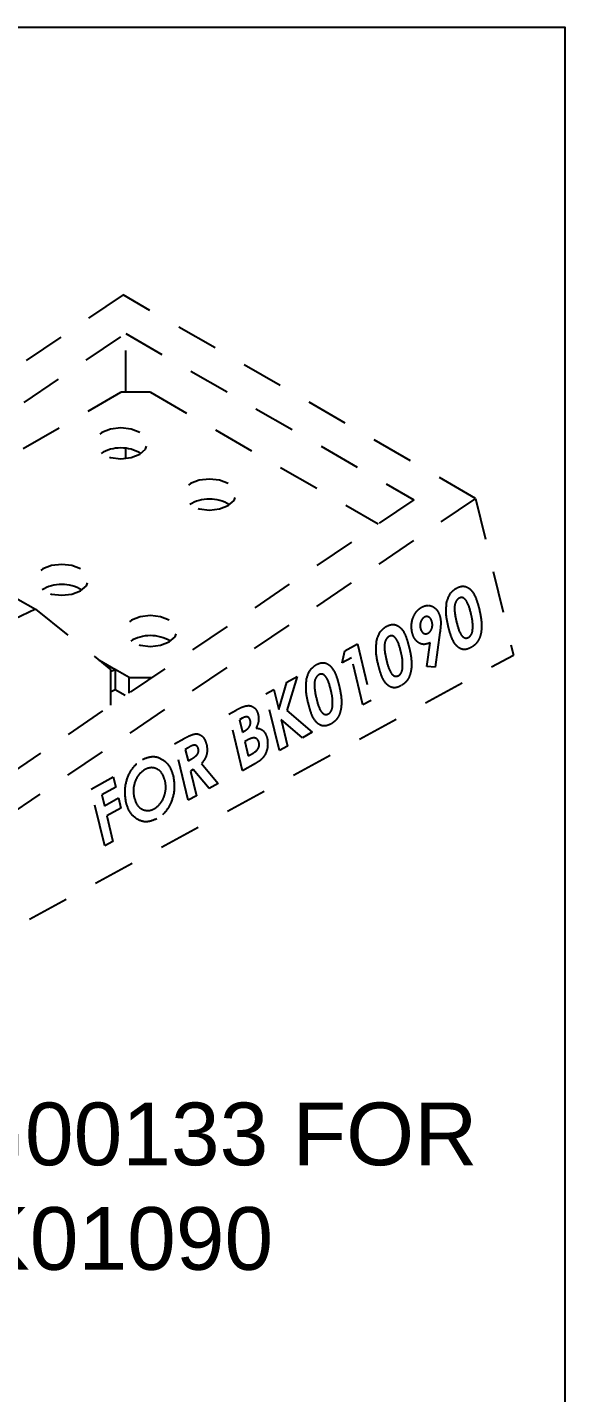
# Model space of a CAD drawing. Extents: x 0 to 10.8, y -11.1 to 0.
# Drawn here: x 9.198 to 10.806, y -4.083 to 0 of the extents above; entities that cross this region are included whole.
import ezdxf

# ---------------------------------------------------------------- set-up
doc = ezdxf.new("R2010")
doc.units = 0
doc.header["$LTSCALE"] = 0.5
doc.header["$MEASUREMENT"] = 0
doc.linetypes.add('HIDDEN', pattern=[0.375, 0.25, -0.125])
doc.layers.add('Brackets', color=181, linetype='CONTINUOUS')
doc.layers.add('FAB DWG', color=221, linetype='CONTINUOUS')
doc.layers.add('Jig', color=41, linetype='CONTINUOUS', lineweight=13)
doc.layers.add('Text-Unprinted', color=131, linetype='CONTINUOUS', plot=False)
doc.styles.get("Standard").update_dxf_attribs({"font": 'arial.ttf'})

msp = doc.modelspace()

# ---------------------------------------------------------------- linework, layer by layer
at = {"layer": 'Brackets', "linetype": 'HIDDEN', "lineweight": 25, "transparency": 16777216}
for p, q in [((8.7951, -1.485), (9.4775, -1.0911)), ((9.5659, -1.0911), (9.4775, -1.0911)), ((9.5659, -1.0911), (10.2481, -1.4849)), ((9.169, -1.7097), (9.2218, -1.7402)), ((9.2218, -1.7402), (9.1596, -1.7698)), ((9.2218, -1.7402), (9.4481, -1.921)), ((9.4125, -1.8925), (9.4602, -1.92)), ((9.4481, -2.0275), (9.4481, -1.921)), ((9.4602, -1.92), (9.4602, -1.981)), ((9.5022, -1.9443), (9.4602, -1.92)), ((9.5022, -1.9443), (9.5709, -1.9443)), ((9.5022, -1.9909), (9.5022, -1.9443)), ((9.4907, -1.9986), (9.4602, -1.981))]:
    msp.add_line(p, q, dxfattribs=at)
at = {"layer": 'Brackets', "linetype": 'HIDDEN', "lineweight": 25, "transparency": 16777216, "flags": 128}
for points in [[(9.534, -1.2115), (9.5081, -1.2015), (9.4775, -1.198), (9.4469, -1.2015), (9.4209, -1.2115), (9.4036, -1.2265), (9.3975, -1.2442), (9.4036, -1.2619), (9.4209, -1.2769), (9.4469, -1.2869), (9.4775, -1.2904), (9.5081, -1.2869), (9.534, -1.2769), (9.5514, -1.2619), (9.5575, -1.2442), (9.5514, -1.2265), (9.534, -1.2115)], [(9.7992, -1.3646), (9.7733, -1.3546), (9.7426, -1.3511), (9.712, -1.3546), (9.6861, -1.3646), (9.6687, -1.3796), (9.6626, -1.3973), (9.6687, -1.4149), (9.6861, -1.4299), (9.712, -1.4399), (9.7426, -1.4435), (9.7733, -1.4399), (9.7992, -1.4299), (9.8166, -1.4149), (9.8226, -1.3973), (9.8166, -1.3796), (9.7992, -1.3646)], [(9.3573, -1.6197), (9.3313, -1.6097), (9.3007, -1.6062), (9.2701, -1.6097), (9.2441, -1.6197), (9.2268, -1.6347), (9.2207, -1.6524), (9.2268, -1.6701), (9.2441, -1.6851), (9.2701, -1.6951), (9.3007, -1.6986), (9.3313, -1.6951), (9.3573, -1.6851), (9.3746, -1.6701), (9.3807, -1.6524), (9.3746, -1.6347), (9.3573, -1.6197)], [(9.6224, -1.7728), (9.5965, -1.7628), (9.5659, -1.7593), (9.5353, -1.7628), (9.5093, -1.7728), (9.492, -1.7878), (9.4859, -1.8055), (9.492, -1.8231), (9.5093, -1.8381), (9.5353, -1.8481), (9.5659, -1.8517), (9.5965, -1.8481), (9.6224, -1.8381), (9.6398, -1.8231), (9.6459, -1.8055), (9.6398, -1.7878), (9.6224, -1.7728)], [(9.4602, -1.981), (9.4487, -1.987), (9.4481, -1.9872)]]:
    msp.add_lwpolyline(points, dxfattribs=at)
at = {"layer": 'Brackets', "linetype": 'HIDDEN', "lineweight": 25, "transparency": 16777216}
for centre, radius, start, end in [((9.4775, -1.3729), 0.1151, 58.5387, 121.4613), ((9.7426, -1.526), 0.1151, 58.5387, 121.4613), ((9.3007, -1.7811), 0.1151, 58.5387, 121.4613), ((9.5659, -1.9342), 0.1151, 58.5387, 121.4613), ((9.4311, -1.8706), 0.0574, 287.3264, 300.5579)]:
    msp.add_arc(centre, radius, start, end, dxfattribs=at)
at = {"layer": 'Jig', "linetype": 'HIDDEN', "lineweight": 25, "transparency": 16777216}
for p, q in [((9.4841, -0.7998), (8.9374, -1.1707)), ((10.5391, -1.4088), (9.4841, -0.7998)), ((9.0018, -1.2483), (9.4923, -0.9155)), ((9.4923, -0.9155), (10.3541, -1.413)), ((9.4923, -1.0911), (9.4923, -0.9155)), ((9.4923, -1.2896), (9.4923, -1.2598)), ((10.5391, -1.4088), (9.0065, -2.4484)), ((10.3541, -1.413), (9.0065, -2.3271)), ((10.5391, -1.4088), (10.6524, -1.8771)), ((10.4325, -1.8093), (10.4185, -1.9132)), ((9.0065, -2.7747), (10.6524, -1.8771)), ((10.1399, -1.9009), (10.1477, -1.8646)), ((10.1477, -1.8646), (10.1854, -1.8435)), ((10.1854, -1.8435), (10.2263, -2.0128)), ((10.3935, -1.9117), (10.4032, -1.8404)), ((10.1678, -1.8854), (10.1399, -1.9009)), ((10.2019, -2.0264), (10.1678, -1.8854)), ((10.4185, -1.9132), (10.3935, -1.9117)), ((9.95, -2.0397), (9.9741, -1.9586)), ((9.9741, -1.9586), (10.0049, -1.9414)), ((10.0049, -1.9414), (9.9746, -2.0433)), ((9.9112, -1.9937), (9.9356, -1.9801)), ((9.9521, -2.163), (9.9112, -1.9937)), ((9.9356, -1.9801), (9.95, -2.0397)), ((10.2263, -2.0128), (10.2019, -2.0264)), ((9.8011, -2.0538), (9.8229, -2.0416)), ((9.8421, -2.223), (9.8011, -2.0538)), ((9.8405, -2.0663), (9.8328, -2.0705)), ((9.8328, -2.0705), (9.8418, -2.1074)), ((9.9573, -2.07), (9.9765, -2.1494)), ((10.0212, -2.1245), (9.9573, -2.07)), ((9.9746, -2.0433), (10.0506, -2.1081)), ((9.8418, -2.1074), (9.8482, -2.1038)), ((10.0506, -2.1081), (10.0212, -2.1245)), ((9.6386, -2.1424), (9.667, -2.1265)), ((9.6795, -2.3116), (9.6386, -2.1424)), ((9.6786, -2.1545), (9.6703, -2.1592)), ((9.6703, -2.1592), (9.6787, -2.1939)), ((9.8544, -2.1324), (9.8486, -2.1356)), ((9.8486, -2.1356), (9.8591, -2.179)), ((9.9765, -2.1494), (9.9521, -2.163)), ((9.6787, -2.1939), (9.6882, -2.1886)), ((9.7192, -2.2018), (9.7693, -2.2616)), ((9.8803, -2.2017), (9.8421, -2.223)), ((9.8591, -2.179), (9.8661, -2.1751)), ((9.3887, -2.2787), (9.4549, -2.2417)), ((9.4549, -2.2417), (9.4623, -2.2721)), ((9.6944, -2.2196), (9.6861, -2.2243)), ((9.6861, -2.2243), (9.7039, -2.298)), ((9.7422, -2.2767), (9.6944, -2.2196)), ((9.4297, -2.4479), (9.3887, -2.2787)), ((9.4623, -2.2721), (9.4205, -2.2954)), ((9.7693, -2.2616), (9.7422, -2.2767)), ((9.4205, -2.2954), (9.4283, -2.328)), ((9.4283, -2.328), (9.4702, -2.3047)), ((9.4702, -2.3047), (9.4775, -2.335)), ((9.7039, -2.298), (9.6795, -2.3116)), ((9.4775, -2.335), (9.4357, -2.3584)), ((9.4357, -2.3584), (9.4541, -2.4343)), ((9.4541, -2.4343), (9.4297, -2.4479))]:
    msp.add_line(p, q, dxfattribs=at)
for points, knots in [([(10.4819, -1.6771), (10.486, -1.6752), (10.4942, -1.6713), (10.507, -1.6711), (10.5186, -1.676), (10.5313, -1.6885), (10.5422, -1.7104), (10.5474, -1.7302), (10.55, -1.7402)], [0, 0, 0, 0, 0.125048, 0.249911, 0.374751, 0.499824, 0.749491, 1, 1, 1, 1]), ([(10.4528, -1.7194), (10.4563, -1.7091), (10.4624, -1.6907), (10.4759, -1.6813), (10.4819, -1.6771)], [0, 0, 0, 0, 0.558689, 1, 1, 1, 1]), ([(10.4898, -1.7072), (10.4874, -1.7089), (10.4827, -1.7124), (10.4763, -1.7247), (10.4753, -1.7492), (10.4797, -1.7677), (10.4825, -1.78)], [0, 0, 0, 0, 0.124897, 0.249662, 0.498629, 1, 1, 1, 1]), ([(10.5256, -1.7538), (10.5227, -1.7418), (10.5183, -1.7239), (10.5068, -1.7081), (10.4973, -1.7042), (10.4923, -1.7062), (10.4898, -1.7072)], [0, 0, 0, 0, 0.501448, 0.750378, 0.875297, 1, 1, 1, 1]), ([(10.3493, -1.8097), (10.3481, -1.8016), (10.3457, -1.7854), (10.3528, -1.7619), (10.3639, -1.7435), (10.3734, -1.737), (10.3781, -1.7337)], [0, 0, 0, 0, 0.279686, 0.559372, 0.779641, 1, 1, 1, 1]), ([(10.3781, -1.7337), (10.3846, -1.7311), (10.3975, -1.7259), (10.4145, -1.7333), (10.4272, -1.7457), (10.431, -1.7574), (10.433, -1.7633)], [0, 0, 0, 0, 0.279523, 0.559183, 0.779608, 1, 1, 1, 1]), ([(10.458, -1.7933), (10.4549, -1.78), (10.4494, -1.7564), (10.4518, -1.7307), (10.4528, -1.7194)], [0, 0, 0, 0, 0.561096, 1, 1, 1, 1]), ([(10.5303, -1.8044), (10.5306, -1.7946), (10.5312, -1.777), (10.5273, -1.7609), (10.5256, -1.7538)], [0, 0, 0, 0, 0.5584174, 1, 1, 1, 1]), ([(10.55, -1.7402), (10.5523, -1.7502), (10.5567, -1.7704), (10.5578, -1.7977), (10.5538, -1.8196), (10.5474, -1.835), (10.5375, -1.8471), (10.5296, -1.8522), (10.5257, -1.8547)], [0, 0, 0, 0, 0.250517, 0.500211, 0.62531, 0.750131, 0.874926, 1, 1, 1, 1]), ([(10.2432, -1.8338), (10.2466, -1.8235), (10.2527, -1.805), (10.2662, -1.7956), (10.2722, -1.7915)], [0, 0, 0, 0, 0.558689, 1, 1, 1, 1]), ([(10.2722, -1.7915), (10.2763, -1.7895), (10.2845, -1.7857), (10.2973, -1.7854), (10.3089, -1.7903), (10.3216, -1.8028), (10.3325, -1.8248), (10.3377, -1.8446), (10.3403, -1.8545)], [0, 0, 0, 0, 0.125048, 0.249911, 0.374751, 0.499824, 0.749491, 1, 1, 1, 1]), ([(10.3859, -1.7638), (10.3833, -1.7658), (10.3781, -1.7698), (10.374, -1.7798), (10.3726, -1.7894), (10.3736, -1.7949), (10.3741, -1.7977)], [0, 0, 0, 0, 0.279201, 0.55899, 0.77938, 1, 1, 1, 1]), ([(10.4089, -1.7784), (10.4079, -1.7751), (10.4058, -1.7687), (10.3994, -1.7634), (10.3925, -1.7612), (10.3881, -1.763), (10.3859, -1.7638)], [0, 0, 0, 0, 0.280121, 0.559899, 0.780077, 1, 1, 1, 1]), ([(10.3976, -1.8115), (10.4001, -1.8096), (10.4053, -1.8057), (10.4092, -1.7959), (10.4104, -1.7864), (10.4094, -1.781), (10.4089, -1.7784)], [0, 0, 0, 0, 0.27912, 0.558783, 0.77933, 1, 1, 1, 1]), ([(10.433, -1.7633), (10.4339, -1.7683), (10.4353, -1.7765), (10.4347, -1.7887), (10.4338, -1.799), (10.4329, -1.8059), (10.4325, -1.8093)], [0, 0, 0, 0, 0.339523, 0.559568, 0.779776, 1, 1, 1, 1]), ([(10.5257, -1.8547), (10.5216, -1.8566), (10.5135, -1.8605), (10.5009, -1.8612), (10.4894, -1.8564), (10.4767, -1.8443), (10.4658, -1.8227), (10.4606, -1.8031), (10.458, -1.7933)], [0, 0, 0, 0, 0.1250908, 0.2499717, 0.3748482, 0.499916, 0.7494714, 1, 1, 1, 1]), ([(10.4825, -1.78), (10.4854, -1.7917), (10.4898, -1.8092), (10.5015, -1.8243), (10.5109, -1.8273), (10.5158, -1.8253), (10.5182, -1.8243)], [0, 0, 0, 0, 0.501409, 0.750151, 0.875083, 1, 1, 1, 1]), ([(10.2484, -1.9076), (10.2453, -1.8944), (10.2397, -1.8708), (10.2421, -1.8451), (10.2432, -1.8338)], [0, 0, 0, 0, 0.561096, 1, 1, 1, 1]), ([(10.2802, -1.8215), (10.2778, -1.8233), (10.273, -1.8267), (10.2666, -1.839), (10.2657, -1.8635), (10.27, -1.882), (10.2728, -1.8944)], [0, 0, 0, 0, 0.124897, 0.249662, 0.498629, 1, 1, 1, 1]), ([(10.3159, -1.8681), (10.313, -1.8562), (10.3086, -1.8383), (10.2971, -1.8225), (10.2876, -1.8186), (10.2826, -1.8206), (10.2802, -1.8215)], [0, 0, 0, 0, 0.501448, 0.750378, 0.875297, 1, 1, 1, 1]), ([(10.4032, -1.8404), (10.3968, -1.8429), (10.3839, -1.8479), (10.3668, -1.8405), (10.3548, -1.8273), (10.3511, -1.8155), (10.3493, -1.8097)], [0, 0, 0, 0, 0.2793453, 0.5590754, 0.779397, 1, 1, 1, 1]), ([(10.3741, -1.7977), (10.3751, -1.8009), (10.3773, -1.8074), (10.3838, -1.8128), (10.391, -1.8144), (10.3954, -1.8125), (10.3976, -1.8115)], [0, 0, 0, 0, 0.280008, 0.559527, 0.779683, 1, 1, 1, 1]), ([(10.5182, -1.8243), (10.5199, -1.8232), (10.5233, -1.8209), (10.5279, -1.814), (10.5294, -1.8081), (10.5303, -1.8044)], [0, 0, 0, 0, 0.280266, 0.560445, 1, 1, 1, 1]), ([(10.3206, -1.9188), (10.3209, -1.9089), (10.3215, -1.8913), (10.3177, -1.8752), (10.3159, -1.8681)], [0, 0, 0, 0, 0.558417, 1, 1, 1, 1]), ([(10.3403, -1.8545), (10.3426, -1.8646), (10.3471, -1.8847), (10.3481, -1.9121), (10.3441, -1.9339), (10.3377, -1.9493), (10.3278, -1.9615), (10.3199, -1.9665), (10.316, -1.969)], [0, 0, 0, 0, 0.2505166, 0.5002111, 0.6253099, 0.750131, 0.8749263, 1, 1, 1, 1]), ([(10.0335, -1.9482), (10.0369, -1.9378), (10.043, -1.9194), (10.0565, -1.91), (10.0625, -1.9058)], [0, 0, 0, 0, 0.558689, 1, 1, 1, 1]), ([(10.0625, -1.9058), (10.0666, -1.9039), (10.0748, -1.9), (10.0876, -1.8998), (10.0992, -1.9047), (10.1119, -1.9172), (10.1229, -1.9391), (10.1281, -1.959), (10.1307, -1.9689)], [0, 0, 0, 0, 0.125048, 0.249911, 0.374751, 0.499824, 0.749491, 1, 1, 1, 1]), ([(10.316, -1.969), (10.3119, -1.971), (10.3038, -1.9749), (10.2912, -1.9755), (10.2797, -1.9707), (10.267, -1.9587), (10.2561, -1.937), (10.2509, -1.9174), (10.2484, -1.9076)], [0, 0, 0, 0, 0.125091, 0.249972, 0.374848, 0.499916, 0.749471, 1, 1, 1, 1]), ([(10.2728, -1.8944), (10.2757, -1.9061), (10.2801, -1.9236), (10.2918, -1.9386), (10.3012, -1.9416), (10.3061, -1.9397), (10.3085, -1.9387)], [0, 0, 0, 0, 0.501409, 0.750151, 0.875083, 1, 1, 1, 1]), ([(10.3085, -1.9387), (10.3102, -1.9376), (10.3136, -1.9353), (10.3182, -1.9284), (10.3197, -1.9224), (10.3206, -1.9188)], [0, 0, 0, 0, 0.280266, 0.560445, 1, 1, 1, 1]), ([(10.0387, -2.022), (10.0356, -2.0087), (10.03, -1.9851), (10.0324, -1.9594), (10.0335, -1.9482)], [0, 0, 0, 0, 0.561096, 1, 1, 1, 1]), ([(10.0705, -1.9359), (10.0681, -1.9376), (10.0633, -1.9411), (10.0569, -1.9534), (10.056, -1.9779), (10.0603, -1.9964), (10.0632, -2.0087)], [0, 0, 0, 0, 0.124897, 0.249662, 0.498629, 1, 1, 1, 1]), ([(10.1063, -1.9825), (10.1033, -1.9705), (10.0989, -1.9526), (10.0874, -1.9368), (10.0779, -1.933), (10.073, -1.9349), (10.0705, -1.9359)], [0, 0, 0, 0, 0.501448, 0.750378, 0.875297, 1, 1, 1, 1]), ([(10.1307, -1.9689), (10.1329, -1.979), (10.1374, -1.9991), (10.1384, -2.0264), (10.1344, -2.0483), (10.1281, -2.0637), (10.1181, -2.0758), (10.1102, -2.0809), (10.1063, -2.0834)], [0, 0, 0, 0, 0.250517, 0.500211, 0.62531, 0.750131, 0.874926, 1, 1, 1, 1]), ([(10.1109, -2.0331), (10.1112, -2.0233), (10.1118, -2.0057), (10.108, -1.9896), (10.1063, -1.9825)], [0, 0, 0, 0, 0.5584174, 1, 1, 1, 1]), ([(9.8229, -2.0416), (9.8281, -2.0387), (9.8374, -2.0335), (9.8471, -2.0305), (9.8513, -2.0292)], [0, 0, 0, 0, 0.560274, 1, 1, 1, 1]), ([(9.8513, -2.0292), (9.8559, -2.0286), (9.8649, -2.0276), (9.8763, -2.0333), (9.8846, -2.0428), (9.8872, -2.051), (9.8885, -2.0551)], [0, 0, 0, 0, 0.280128, 0.559802, 0.779794, 1, 1, 1, 1]), ([(10.1063, -2.0834), (10.1022, -2.0853), (10.0941, -2.0892), (10.0815, -2.0899), (10.07, -2.0851), (10.0573, -2.073), (10.0464, -2.0514), (10.0413, -2.0318), (10.0387, -2.022)], [0, 0, 0, 0, 0.125091, 0.249972, 0.374848, 0.499916, 0.749471, 1, 1, 1, 1]), ([(10.0632, -2.0087), (10.0661, -2.0204), (10.0704, -2.0379), (10.0821, -2.053), (10.0916, -2.056), (10.0964, -2.054), (10.0988, -2.0531)], [0, 0, 0, 0, 0.501409, 0.750151, 0.875083, 1, 1, 1, 1]), ([(10.0988, -2.0531), (10.1005, -2.0519), (10.1039, -2.0497), (10.1085, -2.0428), (10.11, -2.0368), (10.1109, -2.0331)], [0, 0, 0, 0, 0.280266, 0.560445, 1, 1, 1, 1]), ([(9.865, -2.0728), (9.864, -2.07), (9.8625, -2.0659), (9.8584, -2.063), (9.8515, -2.061), (9.8454, -2.0639), (9.8405, -2.0663)], [0, 0, 0, 0, 0.249584, 0.375361, 0.501266, 1, 1, 1, 1]), ([(9.8482, -2.1038), (9.851, -2.1021), (9.8565, -2.0988), (9.8631, -2.0912), (9.8664, -2.0814), (9.8655, -2.0757), (9.865, -2.0728)], [0, 0, 0, 0, 0.28109, 0.560548, 0.780097, 1, 1, 1, 1]), ([(9.8885, -2.0551), (9.8891, -2.0588), (9.8905, -2.0663), (9.889, -2.0807), (9.8848, -2.09), (9.8822, -2.0956)], [0, 0, 0, 0, 0.280305, 0.560457, 1, 1, 1, 1]), ([(9.667, -2.1265), (9.6734, -2.1231), (9.6863, -2.1162), (9.7036, -2.1113), (9.7162, -2.1158), (9.7271, -2.1246), (9.7312, -2.1361), (9.7339, -2.1438)], [0, 0, 0, 0, 0.2511766, 0.5006418, 0.625878, 0.7511849, 1, 1, 1, 1]), ([(9.8822, -2.0956), (9.8865, -2.0961), (9.8949, -2.0971), (9.9084, -2.106), (9.9129, -2.1187), (9.9156, -2.1264)], [0, 0, 0, 0, 0.281283, 0.5617, 1, 1, 1, 1]), ([(9.7094, -2.157), (9.7088, -2.1553), (9.7077, -2.1519), (9.7044, -2.1485), (9.7003, -2.1468), (9.6914, -2.1469), (9.6843, -2.1511), (9.6786, -2.1545)], [0, 0, 0, 0, 0.124907, 0.249798, 0.374863, 0.500004, 1, 1, 1, 1]), ([(9.6882, -2.1886), (9.6938, -2.1854), (9.7007, -2.1814), (9.7076, -2.1733), (9.7098, -2.1681), (9.7104, -2.1623), (9.7097, -2.1588), (9.7094, -2.157)], [0, 0, 0, 0, 0.500158, 0.625286, 0.749983, 0.874845, 1, 1, 1, 1]), ([(9.7339, -2.1438), (9.7349, -2.1494), (9.7369, -2.1606), (9.7335, -2.1827), (9.7246, -2.1946), (9.7192, -2.2018)], [0, 0, 0, 0, 0.281082, 0.561294, 1, 1, 1, 1]), ([(9.8909, -2.1388), (9.8903, -2.1368), (9.889, -2.1327), (9.8853, -2.1281), (9.8806, -2.1255), (9.8702, -2.1241), (9.8614, -2.1287), (9.8544, -2.1324)], [0, 0, 0, 0, 0.125208, 0.250275, 0.3755, 0.500774, 1, 1, 1, 1]), ([(9.8661, -2.1751), (9.8725, -2.1715), (9.8805, -2.1669), (9.8884, -2.1576), (9.8911, -2.1516), (9.892, -2.1449), (9.8913, -2.1409), (9.8909, -2.1388)], [0, 0, 0, 0, 0.500037, 0.625162, 0.750129, 0.874962, 1, 1, 1, 1]), ([(9.9156, -2.1264), (9.9166, -2.135), (9.9186, -2.1521), (9.9097, -2.1767), (9.8954, -2.1926), (9.8853, -2.1987), (9.8803, -2.2017)], [0, 0, 0, 0, 0.2792124, 0.5584813, 0.7786926, 1, 1, 1, 1]), ([(9.4931, -2.3176), (9.4912, -2.3038), (9.4874, -2.2764), (9.4993, -2.2365), (9.5185, -2.206), (9.5344, -2.1947), (9.5424, -2.1891)], [0, 0, 0, 0, 0.279638, 0.559214, 0.779667, 1, 1, 1, 1]), ([(9.5424, -2.1891), (9.5533, -2.1849), (9.575, -2.1765), (9.6038, -2.1884), (9.6249, -2.2097), (9.6312, -2.2295), (9.6344, -2.2394)], [0, 0, 0, 0, 0.279367, 0.559189, 0.779515, 1, 1, 1, 1]), ([(9.5494, -2.2197), (9.5427, -2.2246), (9.5293, -2.2343), (9.5179, -2.2589), (9.5138, -2.2834), (9.5163, -2.2974), (9.5176, -2.3044)], [0, 0, 0, 0, 0.279587, 0.559106, 0.779351, 1, 1, 1, 1]), ([(9.6099, -2.2526), (9.607, -2.2444), (9.6014, -2.2281), (9.5842, -2.2158), (9.5661, -2.2125), (9.5549, -2.2173), (9.5494, -2.2197)], [0, 0, 0, 0, 0.2797487, 0.559458, 0.7796627, 1, 1, 1, 1]), ([(9.6344, -2.2394), (9.6364, -2.253), (9.6403, -2.2803), (9.6283, -2.3198), (9.6096, -2.3506), (9.5936, -2.3615), (9.5857, -2.367)], [0, 0, 0, 0, 0.2796688, 0.559362, 0.7796218, 1, 1, 1, 1]), ([(9.5782, -2.3366), (9.5848, -2.3318), (9.5981, -2.3221), (9.6091, -2.2976), (9.6135, -2.2734), (9.6111, -2.2595), (9.6099, -2.2526)], [0, 0, 0, 0, 0.279464, 0.559182, 0.77947, 1, 1, 1, 1]), ([(9.5857, -2.367), (9.5748, -2.3714), (9.553, -2.3803), (9.5239, -2.3686), (9.5027, -2.3472), (9.4963, -2.3275), (9.4931, -2.3176)], [0, 0, 0, 0, 0.279624, 0.55918, 0.779559, 1, 1, 1, 1]), ([(9.5176, -2.3044), (9.5207, -2.3138), (9.5265, -2.3306), (9.5395, -2.3373), (9.5452, -2.3403)], [0, 0, 0, 0, 0.5594075, 1, 1, 1, 1]), ([(9.5452, -2.3403), (9.5513, -2.3416), (9.5623, -2.344), (9.5733, -2.3389), (9.5782, -2.3366)], [0, 0, 0, 0, 0.55937, 1, 1, 1, 1])]:
    msp.add_open_spline(points, degree=3, knots=knots, dxfattribs=at)
at = {"layer": 'Text-Unprinted', "transparency": 16777216}
msp.add_lwpolyline([(0, 0), (10.8059, 0), (10.8059, -11.0544), (0, -11.0544)], close=True, dxfattribs=at)

# ---------------------------------------------------------------- texts
at = {"layer": 'FAB DWG', "transparency": 16777216, "insert": (9.3946, -3.4669), "char_height": 0.1875, "attachment_point": 5}
msp.add_mtext_dynamic_manual_height_columns('USE JG00133 FOR BK01090', width=2.949978, gutter_width=0.625, heights=[0], dxfattribs=at)

doc.saveas('drawing.dxf')
